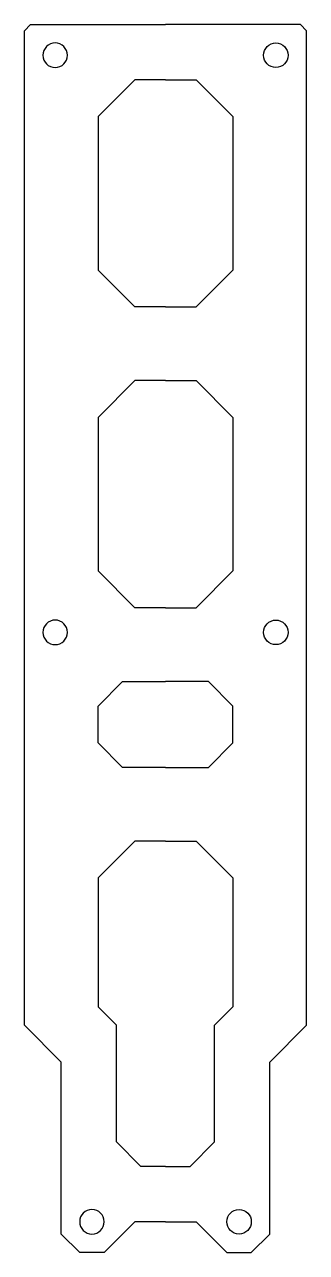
# Model space of a CAD drawing. Header units: inches. Extents: x -12 to 12, y -74 to 26.
import ezdxf

# ---------------------------------------------------------------- set-up
doc = ezdxf.new("R2010")
doc.units = ezdxf.units.IN
doc.header["$MEASUREMENT"] = 0
doc.layers.add('TopPlate', color=150, linetype='Continuous')

msp = doc.modelspace()

# ---------------------------------------------------------------- linework, layer by layer
at = {"layer": 'TopPlate'}
for p, q in [((-11.5, 25.5), (-11, 26)), ((-11, 26), (0, 26)), ((11, 26), (0, 26)), ((11.5, 25.5), (11, 26)), ((-11.5, 22), (-11.5, 25.5)), ((11.5, 22), (11.5, 25.5)), ((-11.5, -26.5), (-11.5, 22)), ((11.5, -26.5), (11.5, 22)), ((-2.5, 21.5), (-5.5, 18.5)), ((0, 21.5), (-2.5, 21.5)), ((0, 21.5), (2.5, 21.5)), ((2.5, 21.5), (5.5, 18.5)), ((-5.5, 18.5), (-5.5, 6)), ((5.5, 18.5), (5.5, 6)), ((-5.5, 6), (-2.5, 3)), ((5.5, 6), (2.5, 3)), ((0, 3), (-2.5, 3)), ((0, 3), (2.5, 3)), ((-2.5, -3), (-5.5, -6)), ((0, -3), (-2.5, -3)), ((0, -3), (2.5, -3)), ((2.5, -3), (5.5, -6)), ((-5.5, -6), (-5.5, -18.5)), ((5.5, -6), (5.5, -18.5)), ((-5.5, -18.5), (-2.5, -21.5)), ((5.5, -18.5), (2.5, -21.5)), ((0, -21.5), (-2.5, -21.5)), ((0, -21.5), (2.5, -21.5)), ((-11.5, -53.5), (-11.5, -26.5)), ((11.5, -53.5), (11.5, -26.5)), ((-5.5, -29.5), (-3.5, -27.5)), ((-3.5, -27.5), (0, -27.5)), ((3.5, -27.5), (0, -27.5)), ((5.5, -29.5), (3.5, -27.5)), ((-5.5, -32.5), (-5.5, -29.5)), ((5.5, -32.5), (5.5, -29.5)), ((-3.5, -34.5), (-5.5, -32.5)), ((3.5, -34.5), (5.5, -32.5)), ((0, -34.5), (-3.5, -34.5)), ((0, -34.5), (3.5, -34.5)), ((-2.5, -40.5), (-5.5, -43.5)), ((0, -40.5), (-2.5, -40.5)), ((0, -40.5), (2.5, -40.5)), ((2.5, -40.5), (5.5, -43.5)), ((-5.5, -43.5), (-5.5, -54)), ((5.5, -43.5), (5.5, -54)), ((-11.5, -55.5), (-11.5, -53.5)), ((-5.5, -54), (-4, -55.5)), ((5.5, -54), (4, -55.5)), ((11.5, -55.5), (11.5, -53.5)), ((-11.5, -55.5), (-8.5, -58.5)), ((-4, -65), (-4, -55.5)), ((4, -65), (4, -55.5)), ((11.5, -55.5), (8.5, -58.5)), ((-8.5, -72.5), (-8.5, -58.5)), ((8.5, -72.5), (8.5, -58.5)), ((-2, -67), (-4, -65)), ((2, -67), (4, -65)), ((0, -67), (-2, -67)), ((0, -67), (2, -67)), ((-2.5, -71.5), (-5, -74)), ((0, -71.5), (-2.5, -71.5)), ((0, -71.5), (2.5, -71.5)), ((2.5, -71.5), (5, -74)), ((-7, -74), (-8.5, -72.5)), ((7, -74), (8.5, -72.5)), ((-5, -74), (-7, -74)), ((5, -74), (7, -74))]:
    msp.add_line(p, q, dxfattribs=at)
for points in [[(-10, 23.5, 1), (-8, 23.5, 1)], [(10, 23.5, -1), (8, 23.5, -1)], [(-10, -23.5, 1), (-8, -23.5, 1)], [(10, -23.5, -1), (8, -23.5, -1)], [(-7, -71.5, 1), (-5, -71.5, 1)], [(7, -71.5, -1), (5, -71.5, -1)]]:
    msp.add_lwpolyline(points, format="xyb", close=True, dxfattribs=at)

doc.saveas('drawing.dxf')
